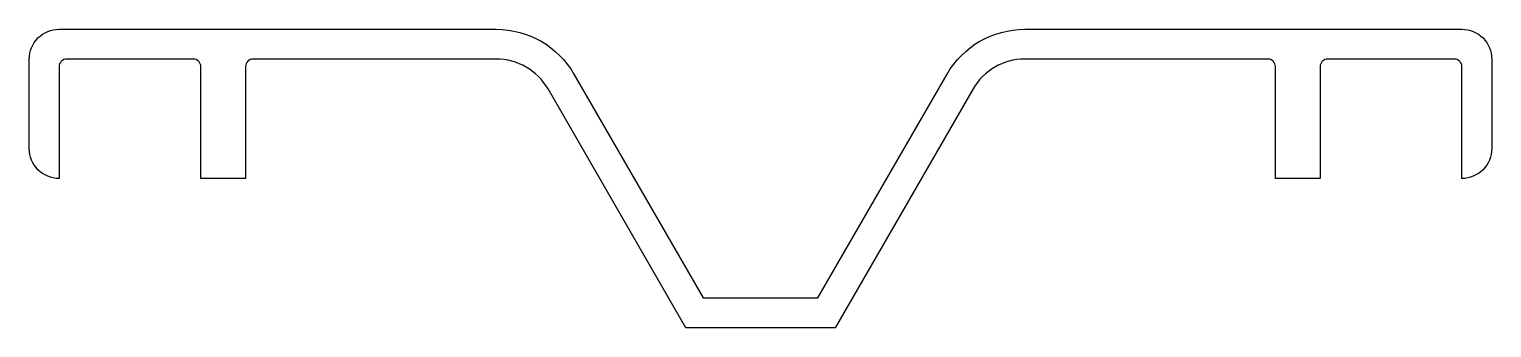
# Model space of a CAD drawing. Extents: x 92.9 to 190.9, y 184.4 to 204.4.
import ezdxf

# ---------------------------------------------------------------- set-up
doc = ezdxf.new("R2010")
doc.units = 0
doc.header["$LTSCALE"] = 15
doc.layers.get('0').update_dxf_attribs({"linetype": 'CONTINUOUS'})

msp = doc.modelspace()

# ---------------------------------------------------------------- linework, layer by layer
at = {"color": 0, "linetype": 'BYBLOCK'}
msp.add_lwpolyline([(107.919, 202.429, 0.414214), (107.419, 201.929), (107.419, 194.429), (104.419, 194.429), (104.419, 201.929, 0.414214), (103.919, 202.429), (95.419, 202.429, 0.414214), (94.919, 201.929), (94.919, 194.429, -0.414214), (92.919, 196.429), (92.919, 202.429, -0.414214), (94.919, 204.429), (124.218, 204.429, -0.267949), (129.414, 201.429), (138.074, 186.429), (145.769, 186.429), (154.429, 201.429, -0.267949), (159.626, 204.429), (188.924, 204.429, -0.414214), (190.924, 202.429), (190.924, 196.429, -0.414214), (188.924, 194.429), (188.924, 201.929, 0.414214), (188.424, 202.429), (179.924, 202.429, 0.414214), (179.424, 201.929), (179.424, 194.429), (176.424, 194.429), (176.424, 201.929, 0.414214), (175.924, 202.429), (159.626, 202.429, 0.267949), (156.162, 200.429), (146.924, 184.429), (136.919, 184.429), (127.682, 200.429, 0.267949), (124.218, 202.429)], format="xyb", close=True, dxfattribs=at)

doc.saveas('drawing.dxf')
